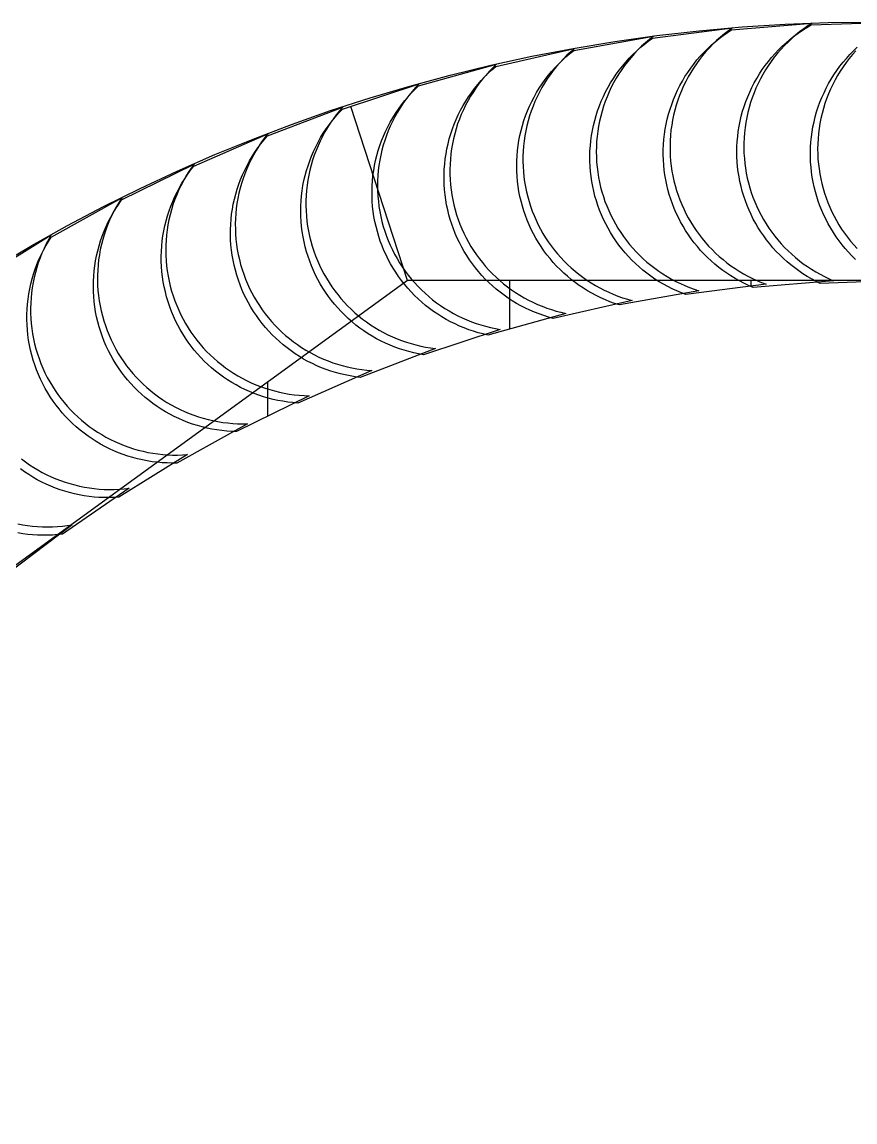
# Model space of a CAD drawing. Header units: metres. Extents: x -10.4 to 10.4, y -10.4 to 10.4.
# Drawn here: x -5.26 to -0.1, y 3.63 to 10.44 of the extents above; entities that cross this region are included whole.
import ezdxf

# ---------------------------------------------------------------- set-up
doc = ezdxf.new("R2010")
doc.units = ezdxf.units.M
for name, color, linetype in [('OBSERVED_CIRCULAR_SCAN', 3, 'Continuous'), ('SCAN_FOOTPRINTS', 5, 'Continuous'), ('TANK_BOUNDARY', 7, 'Continuous')]:
    doc.layers.add(name, color=color, linetype=linetype)

msp = doc.modelspace()

# ---------------------------------------------------------------- linework, layer by layer
at = {"layer": 'OBSERVED_CIRCULAR_SCAN'}
for p, q in [((-2.872, 8.8392), (-3.2224, 9.9177)), ((-2.872, 8.8392), (-7.5191, 5.4629)), ((2.872, 8.8392), (-2.872, 8.8392)), ((-2.2419, 8.8392), (-2.2419, 8.5395)), ((-0.7473, 8.8026), (-0.7473, 8.8392)), ((-3.7364, 8.001), (-3.7364, 8.2112))]:
    msp.add_line(p, q, dxfattribs=at)
at = {"layer": 'SCAN_FOOTPRINTS'}
for points in [[(-0.7351, 8.7973), (-0.7634, 8.8096), (-0.7912, 8.8228), (-0.8185, 8.837), (-0.8453, 8.8521), (-0.8716, 8.8681), (-0.8974, 8.885), (-0.9225, 8.9028), (-0.947, 8.9214), (-0.9709, 8.9409), (-0.9941, 8.9612), (-1.0166, 8.9822), (-1.0383, 9.004), (-1.0593, 9.0265), (-1.0795, 9.0498), (-1.0989, 9.0737), (-1.1175, 9.0983), (-1.1352, 9.1234), (-1.152, 9.1492), (-1.168, 9.1756), (-1.183, 9.2024), (-1.1971, 9.2298), (-1.2103, 9.2576), (-1.2225, 9.2859), (-1.2337, 9.3146), (-1.244, 9.3436), (-1.2532, 9.373), (-1.2615, 9.4026), (-1.2687, 9.4326), (-1.2749, 9.4627), (-1.28, 9.4931), (-1.2842, 9.5236), (-1.2872, 9.5543), (-1.2893, 9.586), (-1.2902, 9.6178), (-1.2901, 9.6495), (-1.2888, 9.6813), (-1.2863, 9.713), (-1.2828, 9.7446), (-1.2781, 9.776), (-1.2724, 9.8073), (-1.2655, 9.8383), (-1.2576, 9.8691), (-1.2485, 9.8996), (-1.2384, 9.9297), (-1.2273, 9.9595), (-1.2151, 9.9888), (-1.2018, 10.0177), (-1.1876, 10.0461), (-1.1723, 10.074), (-1.1561, 10.1014), (-1.1389, 10.1281), (-1.1208, 10.1542), (-1.1018, 10.1797), (-1.0819, 10.2045), (-1.0611, 10.2286), (-1.0395, 10.2519), (-1.0171, 10.2744), (-0.9939, 10.2961), (-0.97, 10.317), (-0.9453, 10.3371), (-0.9199, 10.3562), (-0.8939, 10.3745), (-0.8673, 10.3918), (-0.369, 10.4331), (-0.369, 10.4331), (-0.3956, 10.4158), (-0.4217, 10.3975), (-0.447, 10.3784), (-0.4717, 10.3583), (-0.4956, 10.3374), (-0.5188, 10.3157), (-0.5413, 10.2932), (-0.5629, 10.2698), (-0.5836, 10.2458), (-0.6035, 10.221), (-0.6225, 10.1955), (-0.6407, 10.1694), (-0.6578, 10.1427), (-0.674, 10.1153), (-0.6893, 10.0874), (-0.7035, 10.059), (-0.7168, 10.0301), (-0.729, 10.0008), (-0.7401, 9.971), (-0.7502, 9.9409), (-0.7593, 9.9104), (-0.7672, 9.8796), (-0.7741, 9.8486), (-0.7798, 9.8173), (-0.7845, 9.7859), (-0.788, 9.7543), (-0.7905, 9.7226), (-0.7918, 9.6908), (-0.7919, 9.659), (-0.791, 9.6273), (-0.7889, 9.5956), (-0.7859, 9.5649), (-0.7818, 9.5344), (-0.7766, 9.504), (-0.7704, 9.4739), (-0.7632, 9.4439), (-0.7549, 9.4143), (-0.7457, 9.3849), (-0.7355, 9.3559), (-0.7242, 9.3272), (-0.712, 9.2989), (-0.6988, 9.2711), (-0.6847, 9.2437), (-0.6697, 9.2168), (-0.6537, 9.1905), (-0.6369, 9.1647), (-0.6192, 9.1395), (-0.6006, 9.115), (-0.5812, 9.0911), (-0.561, 9.0678), (-0.54, 9.0453), (-0.5183, 9.0235), (-0.4958, 9.0024), (-0.4726, 8.9822), (-0.4487, 8.9627), (-0.4242, 8.9441), (-0.3991, 8.9263), (-0.3733, 8.9094), (-0.347, 8.8934), (-0.3202, 8.8783), (-0.2929, 8.8641), (-0.2651, 8.8508), (-0.2368, 8.8386), (-0.7351, 8.7973)], [(-1.5618, 8.6887), (-1.5911, 8.6982), (-1.62, 8.7088), (-1.6486, 8.7203), (-1.6767, 8.7329), (-1.7044, 8.7463), (-1.7316, 8.7607), (-1.7583, 8.7761), (-1.7845, 8.7923), (-1.8101, 8.8094), (-1.8351, 8.8274), (-1.8594, 8.8462), (-1.8831, 8.8659), (-1.9062, 8.8863), (-1.9285, 8.9076), (-1.95, 8.9295), (-1.9708, 8.9523), (-1.9908, 8.9757), (-2.01, 8.9997), (-2.0284, 9.0244), (-2.0459, 9.0498), (-2.0626, 9.0757), (-2.0783, 9.1022), (-2.0931, 9.1291), (-2.107, 9.1566), (-2.12, 9.1846), (-2.1319, 9.2129), (-2.1429, 9.2417), (-2.1529, 9.2708), (-2.162, 9.3003), (-2.1699, 9.33), (-2.1769, 9.36), (-2.1829, 9.3902), (-2.1879, 9.4216), (-2.1919, 9.4531), (-2.1947, 9.4848), (-2.1964, 9.5165), (-2.197, 9.5483), (-2.1964, 9.5801), (-2.1947, 9.6118), (-2.192, 9.6435), (-2.1881, 9.675), (-2.183, 9.7064), (-2.1769, 9.7376), (-2.1697, 9.7686), (-2.1614, 9.7993), (-2.152, 9.8296), (-2.1416, 9.8597), (-2.1301, 9.8893), (-2.1175, 9.9185), (-2.104, 9.9472), (-2.0894, 9.9755), (-2.0738, 10.0032), (-2.0573, 10.0304), (-2.0398, 10.0569), (-2.0214, 10.0828), (-2.0021, 10.1081), (-1.9819, 10.1326), (-1.9609, 10.1564), (-1.939, 10.1795), (-1.9163, 10.2018), (-1.8929, 10.2233), (-1.8687, 10.2439), (-1.8438, 10.2636), (-1.3516, 10.3517), (-1.3516, 10.3517), (-1.3765, 10.332), (-1.4007, 10.3114), (-1.4242, 10.2899), (-1.4468, 10.2676), (-1.4687, 10.2446), (-1.4897, 10.2207), (-1.5099, 10.1962), (-1.5292, 10.1709), (-1.5476, 10.145), (-1.5651, 10.1185), (-1.5817, 10.0913), (-1.5972, 10.0636), (-1.6118, 10.0354), (-1.6254, 10.0066), (-1.6379, 9.9774), (-1.6494, 9.9478), (-1.6598, 9.9178), (-1.6692, 9.8874), (-1.6775, 9.8567), (-1.6848, 9.8257), (-1.6909, 9.7946), (-1.6959, 9.7632), (-1.6998, 9.7316), (-1.7026, 9.7), (-1.7042, 9.6682), (-1.7048, 9.6364), (-1.7042, 9.6046), (-1.7025, 9.5729), (-1.6997, 9.5412), (-1.6957, 9.5097), (-1.6907, 9.4783), (-1.6847, 9.4481), (-1.6778, 9.4181), (-1.6698, 9.3884), (-1.6608, 9.3589), (-1.6508, 9.3298), (-1.6398, 9.3011), (-1.6278, 9.2727), (-1.6148, 9.2447), (-1.6009, 9.2173), (-1.5861, 9.1903), (-1.5704, 9.1638), (-1.5538, 9.1379), (-1.5362, 9.1126), (-1.5179, 9.0878), (-1.4987, 9.0638), (-1.4787, 9.0404), (-1.4579, 9.0177), (-1.4363, 8.9957), (-1.414, 8.9745), (-1.391, 8.954), (-1.3673, 8.9344), (-1.3429, 8.9155), (-1.3179, 8.8975), (-1.2923, 8.8804), (-1.2661, 8.8642), (-1.2394, 8.8488), (-1.2122, 8.8344), (-1.1845, 8.821), (-1.1564, 8.8085), (-1.1278, 8.7969), (-1.0989, 8.7864), (-1.0697, 8.7768), (-1.5618, 8.6887)], [(-1.1498, 8.7527), (-1.1786, 8.7637), (-1.2069, 8.7756), (-1.2349, 8.7885), (-1.2624, 8.8023), (-1.2895, 8.8171), (-1.316, 8.8327), (-1.3419, 8.8493), (-1.3673, 8.8668), (-1.392, 8.8851), (-1.4162, 8.9042), (-1.4396, 8.9242), (-1.4624, 8.9449), (-1.4844, 8.9664), (-1.5057, 8.9887), (-1.5262, 9.0117), (-1.5459, 9.0353), (-1.5648, 9.0597), (-1.5828, 9.0846), (-1.6, 9.1102), (-1.6163, 9.1363), (-1.6317, 9.163), (-1.6461, 9.1901), (-1.6597, 9.2178), (-1.6722, 9.2459), (-1.6838, 9.2744), (-1.6945, 9.3033), (-1.7041, 9.3326), (-1.7127, 9.3621), (-1.7203, 9.392), (-1.7269, 9.4221), (-1.7325, 9.4524), (-1.737, 9.4828), (-1.7405, 9.5144), (-1.743, 9.5461), (-1.7443, 9.5779), (-1.7445, 9.6096), (-1.7436, 9.6414), (-1.7415, 9.6731), (-1.7384, 9.7048), (-1.7341, 9.7363), (-1.7287, 9.7676), (-1.7222, 9.7987), (-1.7146, 9.8296), (-1.706, 9.8601), (-1.6962, 9.8904), (-1.6854, 9.9203), (-1.6736, 9.9498), (-1.6607, 9.9788), (-1.6468, 10.0074), (-1.6319, 10.0355), (-1.616, 10.063), (-1.5991, 10.09), (-1.5813, 10.1163), (-1.5626, 10.142), (-1.543, 10.167), (-1.5225, 10.1913), (-1.5012, 10.2149), (-1.4791, 10.2377), (-1.4561, 10.2597), (-1.4324, 10.2809), (-1.408, 10.3012), (-1.3829, 10.3207), (-1.357, 10.3393), (-0.8613, 10.404), (-0.8613, 10.404), (-0.8871, 10.3855), (-0.9122, 10.366), (-0.9366, 10.3457), (-0.9603, 10.3245), (-0.9833, 10.3025), (-1.0054, 10.2797), (-1.0267, 10.2561), (-1.0472, 10.2318), (-1.0668, 10.2068), (-1.0855, 10.1811), (-1.1033, 10.1548), (-1.1202, 10.1278), (-1.1361, 10.1003), (-1.151, 10.0722), (-1.1649, 10.0436), (-1.1778, 10.0146), (-1.1896, 9.9851), (-1.2004, 9.9552), (-1.2102, 9.9249), (-1.2189, 9.8943), (-1.2264, 9.8635), (-1.2329, 9.8324), (-1.2383, 9.801), (-1.2426, 9.7695), (-1.2458, 9.7379), (-1.2478, 9.7062), (-1.2487, 9.6744), (-1.2485, 9.6426), (-1.2472, 9.6109), (-1.2448, 9.5792), (-1.2412, 9.5476), (-1.2367, 9.5171), (-1.2311, 9.4868), (-1.2246, 9.4568), (-1.2169, 9.4269), (-1.2083, 9.3974), (-1.1987, 9.3681), (-1.1881, 9.3392), (-1.1765, 9.3107), (-1.1639, 9.2826), (-1.1503, 9.2549), (-1.1359, 9.2277), (-1.1205, 9.2011), (-1.1042, 9.1749), (-1.087, 9.1494), (-1.069, 9.1244), (-1.0501, 9.1001), (-1.0304, 9.0765), (-1.0099, 9.0535), (-0.9886, 9.0312), (-0.9666, 9.0097), (-0.9438, 8.989), (-0.9204, 8.969), (-0.8962, 8.9498), (-0.8715, 8.9315), (-0.8461, 8.9141), (-0.8202, 8.8975), (-0.7937, 8.8818), (-0.7666, 8.8671), (-0.7391, 8.8532), (-0.7112, 8.8404), (-0.6828, 8.8284), (-0.654, 8.8175), (-1.1498, 8.7527)], [(-1.9704, 8.6052), (-2.0001, 8.6134), (-2.0295, 8.6226), (-2.0585, 8.6328), (-2.0872, 8.6439), (-2.1155, 8.6561), (-2.1434, 8.6692), (-2.1708, 8.6832), (-2.1977, 8.6982), (-2.2241, 8.7141), (-2.2499, 8.7309), (-2.2751, 8.7486), (-2.2997, 8.7671), (-2.3237, 8.7864), (-2.347, 8.8066), (-2.3695, 8.8275), (-2.3914, 8.8492), (-2.4125, 8.8716), (-2.4328, 8.8948), (-2.4523, 8.9186), (-2.471, 8.9431), (-2.4889, 8.9682), (-2.5058, 8.9939), (-2.5219, 9.0201), (-2.5371, 9.0469), (-2.5513, 9.0742), (-2.5646, 9.102), (-2.577, 9.1302), (-2.5883, 9.1588), (-2.5987, 9.1878), (-2.6081, 9.2171), (-2.6165, 9.2467), (-2.6239, 9.2766), (-2.6304, 9.3078), (-2.6358, 9.3391), (-2.6401, 9.3706), (-2.6433, 9.4022), (-2.6454, 9.4339), (-2.6464, 9.4657), (-2.6462, 9.4975), (-2.6449, 9.5292), (-2.6425, 9.5609), (-2.639, 9.5925), (-2.6343, 9.624), (-2.6286, 9.6552), (-2.6218, 9.6863), (-2.6138, 9.717), (-2.6048, 9.7475), (-2.5947, 9.7777), (-2.5836, 9.8074), (-2.5714, 9.8368), (-2.5581, 9.8657), (-2.5439, 9.8941), (-2.5287, 9.922), (-2.5125, 9.9494), (-2.4953, 9.9761), (-2.4772, 10.0022), (-2.4582, 10.0277), (-2.4383, 10.0525), (-2.4176, 10.0766), (-2.396, 10.0999), (-2.3736, 10.1225), (-2.3504, 10.1442), (-2.3264, 10.1651), (-1.839, 10.2764), (-1.839, 10.2764), (-1.8629, 10.2555), (-1.8861, 10.2337), (-1.9085, 10.2112), (-1.9301, 10.1878), (-1.9509, 10.1638), (-1.9707, 10.139), (-1.9898, 10.1135), (-2.0078, 10.0874), (-2.025, 10.0606), (-2.0412, 10.0333), (-2.0564, 10.0054), (-2.0707, 9.9769), (-2.0839, 9.948), (-2.0961, 9.9187), (-2.1072, 9.8889), (-2.1173, 9.8588), (-2.1264, 9.8283), (-2.1343, 9.7975), (-2.1411, 9.7665), (-2.1469, 9.7352), (-2.1515, 9.7038), (-2.1551, 9.6722), (-2.1575, 9.6405), (-2.1587, 9.6087), (-2.1589, 9.5769), (-2.158, 9.5452), (-2.1559, 9.5135), (-2.1527, 9.4818), (-2.1484, 9.4503), (-2.1429, 9.419), (-2.1364, 9.3879), (-2.129, 9.358), (-2.1207, 9.3284), (-2.1113, 9.2991), (-2.1009, 9.2701), (-2.0895, 9.2414), (-2.0772, 9.2132), (-2.0639, 9.1855), (-2.0496, 9.1582), (-2.0344, 9.1314), (-2.0184, 9.1051), (-2.0014, 9.0794), (-1.9835, 9.0543), (-1.9649, 9.0298), (-1.9453, 9.006), (-1.925, 8.9829), (-1.9039, 8.9605), (-1.8821, 8.9388), (-1.8595, 8.9178), (-1.8362, 8.8977), (-1.8123, 8.8783), (-1.7877, 8.8598), (-1.7624, 8.8422), (-1.7366, 8.8254), (-1.7102, 8.8095), (-1.6833, 8.7945), (-1.6559, 8.7804), (-1.6281, 8.7673), (-1.5998, 8.7552), (-1.5711, 8.744), (-1.542, 8.7338), (-1.5126, 8.7247), (-1.4829, 8.7165), (-1.9704, 8.6052)], [(-2.3746, 8.5026), (-2.4046, 8.5093), (-2.4344, 8.5171), (-2.4639, 8.5259), (-2.4931, 8.5357), (-2.522, 8.5465), (-2.5504, 8.5583), (-2.5784, 8.571), (-2.606, 8.5847), (-2.6331, 8.5994), (-2.6597, 8.6149), (-2.6857, 8.6314), (-2.7112, 8.6487), (-2.736, 8.6669), (-2.7602, 8.6859), (-2.7838, 8.7057), (-2.8066, 8.7264), (-2.8288, 8.7478), (-2.8501, 8.77), (-2.8708, 8.7928), (-2.8906, 8.8164), (-2.9096, 8.8406), (-2.9278, 8.8655), (-2.9451, 8.891), (-2.9615, 8.917), (-2.977, 8.9436), (-2.9916, 8.9707), (-3.0053, 8.9983), (-3.018, 9.0264), (-3.0297, 9.0548), (-3.0405, 9.0837), (-3.0503, 9.1129), (-3.059, 9.1424), (-3.067, 9.1732), (-3.0739, 9.2042), (-3.0797, 9.2354), (-3.0844, 9.2669), (-3.088, 9.2985), (-3.0904, 9.3301), (-3.0918, 9.3619), (-3.092, 9.3937), (-3.0911, 9.4255), (-3.089, 9.4572), (-3.0859, 9.4888), (-3.0816, 9.5203), (-3.0763, 9.5516), (-3.0698, 9.5828), (-3.0622, 9.6136), (-3.0536, 9.6442), (-3.0438, 9.6745), (-3.033, 9.7044), (-3.0212, 9.7339), (-3.0083, 9.7629), (-2.9944, 9.7915), (-2.9795, 9.8196), (-2.9636, 9.8471), (-2.9468, 9.8741), (-2.929, 9.9004), (-2.9103, 9.9261), (-2.8907, 9.9512), (-2.8703, 9.9755), (-2.8489, 9.9991), (-2.8268, 10.0219), (-2.8039, 10.0439), (-2.3222, 10.1781), (-2.3222, 10.1781), (-2.3451, 10.156), (-2.3673, 10.1332), (-2.3886, 10.1096), (-2.4091, 10.0853), (-2.4287, 10.0603), (-2.4474, 10.0346), (-2.4651, 10.0083), (-2.482, 9.9813), (-2.4979, 9.9538), (-2.5128, 9.9257), (-2.5266, 9.8971), (-2.5395, 9.868), (-2.5514, 9.8385), (-2.5622, 9.8086), (-2.5719, 9.7784), (-2.5805, 9.7478), (-2.5881, 9.7169), (-2.5946, 9.6858), (-2.6, 9.6545), (-2.6042, 9.623), (-2.6074, 9.5913), (-2.6094, 9.5596), (-2.6103, 9.5278), (-2.6101, 9.4961), (-2.6088, 9.4643), (-2.6063, 9.4326), (-2.6027, 9.401), (-2.598, 9.3696), (-2.5923, 9.3383), (-2.5854, 9.3073), (-2.5774, 9.2765), (-2.5686, 9.247), (-2.5588, 9.2178), (-2.5481, 9.189), (-2.5363, 9.1605), (-2.5236, 9.1325), (-2.5099, 9.1049), (-2.4953, 9.0778), (-2.4798, 9.0512), (-2.4634, 9.0251), (-2.4461, 8.9996), (-2.4279, 8.9748), (-2.4089, 8.9505), (-2.3891, 8.927), (-2.3685, 8.9041), (-2.3471, 8.882), (-2.325, 8.8605), (-2.3021, 8.8399), (-2.2786, 8.8201), (-2.2544, 8.801), (-2.2295, 8.7828), (-2.2041, 8.7655), (-2.178, 8.7491), (-2.1514, 8.7335), (-2.1244, 8.7189), (-2.0968, 8.7052), (-2.0687, 8.6924), (-2.0403, 8.6807), (-2.0114, 8.6699), (-1.9823, 8.6601), (-1.9527, 8.6513), (-1.923, 8.6435), (-1.8929, 8.6367), (-2.3746, 8.5026)], [(-2.7735, 8.3809), (-2.8038, 8.3863), (-2.8339, 8.3927), (-2.8638, 8.4), (-2.8934, 8.4085), (-2.9227, 8.4179), (-2.9517, 8.4283), (-2.9803, 8.4397), (-3.0085, 8.4521), (-3.0363, 8.4654), (-3.0636, 8.4797), (-3.0903, 8.4949), (-3.1166, 8.511), (-3.1423, 8.528), (-3.1673, 8.5459), (-3.1918, 8.5646), (-3.2156, 8.5841), (-3.2387, 8.6045), (-3.2611, 8.6256), (-3.2828, 8.6474), (-3.3037, 8.67), (-3.3238, 8.6934), (-3.3432, 8.7173), (-3.3616, 8.742), (-3.3793, 8.7672), (-3.396, 8.793), (-3.4119, 8.8194), (-3.4269, 8.8463), (-3.4409, 8.8738), (-3.454, 8.9016), (-3.4661, 8.9299), (-3.4772, 8.9587), (-3.4874, 8.9877), (-3.4968, 9.0181), (-3.5051, 9.0487), (-3.5124, 9.0797), (-3.5186, 9.1109), (-3.5236, 9.1423), (-3.5276, 9.1738), (-3.5304, 9.2055), (-3.5321, 9.2372), (-3.5327, 9.269), (-3.5322, 9.3008), (-3.5306, 9.3325), (-3.5278, 9.3642), (-3.5239, 9.3957), (-3.5189, 9.4271), (-3.5128, 9.4583), (-3.5056, 9.4893), (-3.4973, 9.5199), (-3.4879, 9.5503), (-3.4775, 9.5803), (-3.466, 9.61), (-3.4535, 9.6392), (-3.4399, 9.6679), (-3.4254, 9.6962), (-3.4098, 9.7239), (-3.3933, 9.7511), (-3.3758, 9.7776), (-3.3574, 9.8036), (-3.3381, 9.8288), (-3.318, 9.8534), (-3.2969, 9.8772), (-3.2751, 9.9003), (-2.8003, 10.057), (-2.8003, 10.057), (-2.8221, 10.034), (-2.8432, 10.0101), (-2.8633, 9.9856), (-2.8826, 9.9603), (-2.901, 9.9344), (-2.9185, 9.9078), (-2.935, 9.8807), (-2.9506, 9.8529), (-2.9651, 9.8247), (-2.9787, 9.7959), (-2.9912, 9.7667), (-3.0027, 9.7371), (-3.0131, 9.7071), (-3.0225, 9.6767), (-3.0308, 9.646), (-3.038, 9.615), (-3.0441, 9.5839), (-3.0491, 9.5525), (-3.053, 9.5209), (-3.0558, 9.4893), (-3.0574, 9.4575), (-3.0579, 9.4257), (-3.0574, 9.3939), (-3.0556, 9.3622), (-3.0528, 9.3305), (-3.0489, 9.299), (-3.0438, 9.2676), (-3.0376, 9.2364), (-3.0304, 9.2055), (-3.022, 9.1748), (-3.0126, 9.1445), (-3.0024, 9.1154), (-2.9913, 9.0867), (-2.9792, 9.0584), (-2.9661, 9.0305), (-2.9521, 9.0031), (-2.9371, 8.9762), (-2.9212, 8.9498), (-2.9045, 8.924), (-2.8868, 8.8987), (-2.8684, 8.8741), (-2.849, 8.8501), (-2.8289, 8.8268), (-2.808, 8.8042), (-2.7863, 8.7823), (-2.7639, 8.7612), (-2.7408, 8.7409), (-2.717, 8.7213), (-2.6925, 8.7026), (-2.6675, 8.6847), (-2.6418, 8.6678), (-2.6155, 8.6516), (-2.5888, 8.6364), (-2.5615, 8.6222), (-2.5337, 8.6088), (-2.5055, 8.5965), (-2.4769, 8.5851), (-2.4479, 8.5746), (-2.4186, 8.5652), (-2.389, 8.5568), (-2.3591, 8.5494), (-2.329, 8.543), (-2.2987, 8.5377), (-2.7735, 8.3809)], [(-3.1661, 8.2406), (-3.1967, 8.2445), (-3.2271, 8.2495), (-3.2573, 8.2554), (-3.2873, 8.2624), (-3.317, 8.2705), (-3.3464, 8.2795), (-3.3756, 8.2895), (-3.4043, 8.3006), (-3.4327, 8.3126), (-3.4606, 8.3256), (-3.4881, 8.3395), (-3.515, 8.3543), (-3.5415, 8.3701), (-3.5674, 8.3868), (-3.5927, 8.4043), (-3.6174, 8.4227), (-3.6414, 8.4419), (-3.6648, 8.4619), (-3.6875, 8.4828), (-3.7095, 8.5044), (-3.7307, 8.5267), (-3.7511, 8.5497), (-3.7707, 8.5735), (-3.7895, 8.5978), (-3.8075, 8.6228), (-3.8246, 8.6485), (-3.8408, 8.6746), (-3.8561, 8.7014), (-3.8705, 8.7286), (-3.8839, 8.7563), (-3.8964, 8.7844), (-3.9079, 8.813), (-3.9188, 8.8429), (-3.9286, 8.8731), (-3.9373, 8.9037), (-3.9449, 8.9345), (-3.9515, 8.9657), (-3.9569, 8.997), (-3.9612, 9.0285), (-3.9644, 9.0601), (-3.9665, 9.0918), (-3.9675, 9.1236), (-3.9673, 9.1554), (-3.9661, 9.1871), (-3.9637, 9.2188), (-3.9602, 9.2504), (-3.9555, 9.2819), (-3.9498, 9.3131), (-3.943, 9.3442), (-3.935, 9.3749), (-3.926, 9.4054), (-3.916, 9.4356), (-3.9048, 9.4653), (-3.8926, 9.4947), (-3.8794, 9.5236), (-3.8652, 9.552), (-3.85, 9.58), (-3.8338, 9.6073), (-3.8167, 9.6341), (-3.7986, 9.6602), (-3.7796, 9.6857), (-3.7597, 9.7105), (-3.7389, 9.7346), (-3.2721, 9.9136), (-3.2721, 9.9136), (-3.2928, 9.8895), (-3.3127, 9.8647), (-3.3317, 9.8392), (-3.3498, 9.8131), (-3.3669, 9.7863), (-3.3831, 9.759), (-3.3984, 9.731), (-3.4126, 9.7026), (-3.4258, 9.6737), (-3.438, 9.6443), (-3.4491, 9.6146), (-3.4592, 9.5844), (-3.4682, 9.5539), (-3.4761, 9.5232), (-3.4829, 9.4921), (-3.4887, 9.4609), (-3.4933, 9.4294), (-3.4968, 9.3978), (-3.4992, 9.3661), (-3.5005, 9.3344), (-3.5006, 9.3026), (-3.4997, 9.2708), (-3.4976, 9.2391), (-3.4944, 9.2075), (-3.49, 9.176), (-3.4846, 9.1447), (-3.4781, 9.1135), (-3.4704, 9.0827), (-3.4617, 9.0521), (-3.4519, 9.0219), (-3.4411, 8.992), (-3.4295, 8.9634), (-3.4171, 8.9353), (-3.4036, 8.9076), (-3.3892, 8.8804), (-3.3739, 8.8536), (-3.3577, 8.8275), (-3.3406, 8.8018), (-3.3227, 8.7768), (-3.3039, 8.7525), (-3.2842, 8.7287), (-3.2638, 8.7057), (-3.2426, 8.6834), (-3.2206, 8.6618), (-3.198, 8.6409), (-3.1746, 8.6209), (-3.1505, 8.6017), (-3.1258, 8.5833), (-3.1005, 8.5658), (-3.0746, 8.5491), (-3.0482, 8.5333), (-3.0212, 8.5185), (-2.9937, 8.5046), (-2.9658, 8.4916), (-2.9374, 8.4796), (-2.9087, 8.4685), (-2.8796, 8.4585), (-2.8501, 8.4495), (-2.8204, 8.4414), (-2.7904, 8.4344), (-2.7602, 8.4285), (-2.7298, 8.4235), (-2.6993, 8.4196), (-3.1661, 8.2406)], [(-3.5518, 8.0819), (-3.5825, 8.0844), (-3.6131, 8.0879), (-3.6435, 8.0924), (-3.6738, 8.098), (-3.7039, 8.1046), (-3.7337, 8.1122), (-3.7633, 8.1209), (-3.7925, 8.1305), (-3.8214, 8.1412), (-3.8499, 8.1528), (-3.878, 8.1654), (-3.9056, 8.179), (-3.9328, 8.1935), (-3.9595, 8.2089), (-3.9856, 8.2252), (-4.0111, 8.2425), (-4.036, 8.2605), (-4.0603, 8.2794), (-4.084, 8.2992), (-4.1069, 8.3197), (-4.1292, 8.341), (-4.1507, 8.363), (-4.1714, 8.3858), (-4.1913, 8.4093), (-4.2105, 8.4334), (-4.2287, 8.4582), (-4.2462, 8.4836), (-4.2627, 8.5096), (-4.2784, 8.5361), (-4.2931, 8.5631), (-4.3069, 8.5906), (-4.3197, 8.6186), (-4.332, 8.648), (-4.3432, 8.6777), (-4.3534, 8.7078), (-4.3624, 8.7383), (-4.3704, 8.769), (-4.3773, 8.8001), (-4.3832, 8.8313), (-4.3879, 8.8628), (-4.3914, 8.8943), (-4.3939, 8.926), (-4.3953, 8.9578), (-4.3955, 8.9896), (-4.3946, 9.0213), (-4.3926, 9.0531), (-4.3895, 9.0847), (-4.3852, 9.1162), (-4.3798, 9.1475), (-4.3734, 9.1787), (-4.3658, 9.2095), (-4.3572, 9.2401), (-4.3475, 9.2704), (-4.3367, 9.3003), (-4.3249, 9.3298), (-4.312, 9.3589), (-4.2981, 9.3874), (-4.2832, 9.4155), (-4.2674, 9.4431), (-4.2505, 9.47), (-4.2328, 9.4964), (-4.2141, 9.5221), (-4.1945, 9.5471), (-3.7366, 9.748), (-3.7366, 9.748), (-3.7562, 9.723), (-3.7749, 9.6972), (-3.7926, 9.6709), (-3.8095, 9.6439), (-3.8253, 9.6164), (-3.8402, 9.5883), (-3.8541, 9.5597), (-3.867, 9.5306), (-3.8788, 9.5011), (-3.8896, 9.4712), (-3.8993, 9.441), (-3.9079, 9.4104), (-3.9155, 9.3795), (-3.922, 9.3484), (-3.9273, 9.317), (-3.9316, 9.2855), (-3.9347, 9.2539), (-3.9367, 9.2222), (-3.9376, 9.1904), (-3.9374, 9.1586), (-3.936, 9.1269), (-3.9336, 9.0952), (-3.93, 9.0636), (-3.9253, 9.0322), (-3.9195, 9.0009), (-3.9126, 8.9699), (-3.9046, 8.9391), (-3.8955, 8.9087), (-3.8853, 8.8785), (-3.8741, 8.8488), (-3.8619, 8.8195), (-3.849, 8.7915), (-3.8352, 8.764), (-3.8205, 8.7369), (-3.8048, 8.7104), (-3.7883, 8.6844), (-3.7709, 8.659), (-3.7526, 8.6343), (-3.7334, 8.6101), (-3.7135, 8.5867), (-3.6928, 8.5639), (-3.6713, 8.5418), (-3.6491, 8.5205), (-3.6261, 8.5), (-3.6025, 8.4803), (-3.5782, 8.4614), (-3.5532, 8.4433), (-3.5277, 8.4261), (-3.5016, 8.4098), (-3.4749, 8.3944), (-3.4478, 8.3799), (-3.4201, 8.3663), (-3.392, 8.3537), (-3.3635, 8.3421), (-3.3346, 8.3314), (-3.3054, 8.3217), (-3.2758, 8.3131), (-3.246, 8.3054), (-3.2159, 8.2988), (-3.1856, 8.2932), (-3.1552, 8.2887), (-3.1246, 8.2852), (-3.0939, 8.2828), (-3.5518, 8.0819)], [(-3.9295, 7.9052), (-3.9603, 7.9062), (-3.991, 7.9082), (-4.0216, 7.9113), (-4.0521, 7.9155), (-4.0825, 7.9206), (-4.1126, 7.9269), (-4.1426, 7.9341), (-4.1722, 7.9424), (-4.2016, 7.9517), (-4.2306, 7.9619), (-4.2593, 7.9732), (-4.2875, 7.9854), (-4.3153, 7.9986), (-4.3427, 8.0128), (-4.3696, 8.0279), (-4.3959, 8.0438), (-4.4216, 8.0607), (-4.4468, 8.0784), (-4.4714, 8.097), (-4.4952, 8.1165), (-4.5185, 8.1367), (-4.541, 8.1577), (-4.5628, 8.1795), (-4.5838, 8.202), (-4.604, 8.2252), (-4.6235, 8.2491), (-4.6421, 8.2736), (-4.6598, 8.2988), (-4.6767, 8.3245), (-4.6927, 8.3508), (-4.7078, 8.3777), (-4.7219, 8.405), (-4.7356, 8.4337), (-4.7482, 8.4629), (-4.7597, 8.4925), (-4.7702, 8.5225), (-4.7797, 8.5529), (-4.788, 8.5835), (-4.7953, 8.6145), (-4.8015, 8.6457), (-4.8066, 8.677), (-4.8105, 8.7086), (-4.8134, 8.7402), (-4.8151, 8.772), (-4.8157, 8.8037), (-4.8152, 8.8355), (-4.8136, 8.8673), (-4.8108, 8.8989), (-4.8069, 8.9305), (-4.802, 8.9619), (-4.7959, 8.9931), (-4.7887, 9.024), (-4.7804, 9.0547), (-4.771, 9.0851), (-4.7606, 9.1151), (-4.7491, 9.1448), (-4.7366, 9.174), (-4.7231, 9.2028), (-4.7085, 9.231), (-4.693, 9.2588), (-4.6765, 9.2859), (-4.659, 9.3125), (-4.6407, 9.3384), (-4.1928, 9.5607), (-4.1928, 9.5607), (-4.2112, 9.5347), (-4.2286, 9.5082), (-4.2451, 9.481), (-4.2607, 9.4533), (-4.2752, 9.425), (-4.2887, 9.3962), (-4.3013, 9.367), (-4.3127, 9.3374), (-4.3232, 9.3074), (-4.3325, 9.277), (-4.3408, 9.2463), (-4.348, 9.2153), (-4.3541, 9.1841), (-4.3591, 9.1527), (-4.3629, 9.1212), (-4.3657, 9.0895), (-4.3673, 9.0578), (-4.3678, 9.026), (-4.3672, 8.9942), (-4.3655, 8.9625), (-4.3627, 8.9308), (-4.3587, 8.8993), (-4.3536, 8.8679), (-4.3474, 8.8367), (-4.3402, 8.8058), (-4.3318, 8.7751), (-4.3223, 8.7448), (-4.3118, 8.7148), (-4.3003, 8.6852), (-4.2877, 8.656), (-4.274, 8.6273), (-4.2599, 8.5999), (-4.2448, 8.5731), (-4.2288, 8.5468), (-4.2119, 8.521), (-4.1942, 8.4958), (-4.1756, 8.4713), (-4.1561, 8.4474), (-4.1359, 8.4242), (-4.1149, 8.4017), (-4.0931, 8.3799), (-4.0706, 8.3589), (-4.0474, 8.3387), (-4.0235, 8.3193), (-3.9989, 8.3007), (-3.9737, 8.283), (-3.948, 8.2661), (-3.9217, 8.2501), (-3.8948, 8.235), (-3.8675, 8.2209), (-3.8396, 8.2077), (-3.8114, 8.1955), (-3.7827, 8.1842), (-3.7537, 8.1739), (-3.7243, 8.1646), (-3.6947, 8.1564), (-3.6647, 8.1491), (-3.6346, 8.1429), (-3.6042, 8.1377), (-3.5737, 8.1336), (-3.5431, 8.1305), (-3.5124, 8.1284), (-3.4816, 8.1274), (-3.9295, 7.9052)], [(-4.2984, 7.7108), (-4.3292, 7.7103), (-4.36, 7.7109), (-4.3907, 7.7126), (-4.4214, 7.7153), (-4.452, 7.719), (-4.4824, 7.7238), (-4.5126, 7.7296), (-4.5426, 7.7365), (-4.5724, 7.7444), (-4.6019, 7.7533), (-4.6311, 7.7632), (-4.6599, 7.7741), (-4.6883, 7.7859), (-4.7163, 7.7988), (-4.7438, 7.8125), (-4.7708, 7.8273), (-4.7974, 7.8429), (-4.8233, 7.8594), (-4.8487, 7.8768), (-4.8735, 7.8951), (-4.8977, 7.9142), (-4.9212, 7.9342), (-4.9439, 7.9549), (-4.966, 7.9764), (-4.9873, 7.9986), (-5.0079, 8.0215), (-5.0276, 8.0451), (-5.0465, 8.0694), (-5.0646, 8.0944), (-5.0818, 8.1199), (-5.0982, 8.146), (-5.1136, 8.1726), (-5.1286, 8.2007), (-5.1425, 8.2292), (-5.1555, 8.2583), (-5.1674, 8.2877), (-5.1782, 8.3176), (-5.1881, 8.3478), (-5.1968, 8.3784), (-5.2044, 8.4093), (-5.211, 8.4404), (-5.2164, 8.4717), (-5.2208, 8.5032), (-5.224, 8.5348), (-5.2261, 8.5665), (-5.2271, 8.5983), (-5.227, 8.6301), (-5.2257, 8.6618), (-5.2233, 8.6935), (-5.2198, 8.7251), (-5.2152, 8.7566), (-5.2095, 8.7878), (-5.2027, 8.8189), (-5.1948, 8.8497), (-5.1858, 8.8802), (-5.1757, 8.9103), (-5.1646, 8.9401), (-5.1524, 8.9694), (-5.1392, 8.9984), (-5.125, 9.0268), (-5.1098, 9.0547), (-5.0936, 9.0821), (-5.0765, 9.1088), (-4.6396, 9.352), (-4.6396, 9.352), (-4.6567, 9.3252), (-4.6729, 9.2979), (-4.6881, 9.2699), (-4.7023, 9.2415), (-4.7155, 9.2126), (-4.7277, 9.1832), (-4.7388, 9.1535), (-4.7489, 9.1233), (-4.7579, 9.0928), (-4.7658, 9.062), (-4.7726, 9.031), (-4.7783, 8.9997), (-4.7829, 8.9683), (-4.7864, 8.9367), (-4.7888, 8.905), (-4.7901, 8.8732), (-4.7902, 8.8414), (-4.7892, 8.8097), (-4.7871, 8.7779), (-4.7839, 8.7463), (-4.7795, 8.7148), (-4.7741, 8.6835), (-4.7675, 8.6524), (-4.7599, 8.6216), (-4.7512, 8.591), (-4.7414, 8.5608), (-4.7305, 8.5309), (-4.7186, 8.5014), (-4.7056, 8.4724), (-4.6917, 8.4438), (-4.6767, 8.4158), (-4.6613, 8.3891), (-4.6449, 8.363), (-4.6277, 8.3375), (-4.6096, 8.3126), (-4.5907, 8.2883), (-4.571, 8.2647), (-4.5504, 8.2417), (-4.5291, 8.2195), (-4.507, 8.198), (-4.4843, 8.1773), (-4.4608, 8.1574), (-4.4366, 8.1383), (-4.4118, 8.12), (-4.3864, 8.1026), (-4.3605, 8.0861), (-4.3339, 8.0704), (-4.3069, 8.0557), (-4.2794, 8.0419), (-4.2514, 8.0291), (-4.223, 8.0172), (-4.1942, 8.0063), (-4.165, 7.9964), (-4.1355, 7.9875), (-4.1058, 7.9796), (-4.0757, 7.9728), (-4.0455, 7.9669), (-4.0151, 7.9622), (-3.9845, 7.9584), (-3.9538, 7.9557), (-3.9231, 7.9541), (-3.8923, 7.9535), (-3.8615, 7.9539), (-4.2984, 7.7108)]]:
    msp.add_lwpolyline(points, close=True, dxfattribs=at)
for points in [[(0.1808, 8.8399), (-0.3189, 8.8222), (-0.3189, 8.8222), (-0.3465, 8.8358), (-0.3736, 8.8503), (-0.4003, 8.8658), (-0.4264, 8.8821), (-0.4519, 8.8994), (-0.4768, 8.9175), (-0.501, 8.9364), (-0.5247, 8.9562), (-0.5476, 8.9768), (-0.5698, 8.9981), (-0.5912, 9.0202), (-0.6119, 9.043), (-0.6318, 9.0665), (-0.6509, 9.0907), (-0.6692, 9.1155), (-0.6865, 9.1409), (-0.7031, 9.1669), (-0.7187, 9.1934), (-0.7334, 9.2205), (-0.7471, 9.248), (-0.7599, 9.276), (-0.7718, 9.3045), (-0.7826, 9.3333), (-0.7925, 9.3624), (-0.8014, 9.3919), (-0.8092, 9.4217), (-0.816, 9.4517), (-0.8218, 9.482), (-0.8266, 9.5124), (-0.8303, 9.543), (-0.833, 9.5736), (-0.8346, 9.6044), (-0.8352, 9.6362), (-0.8346, 9.668), (-0.8329, 9.6997), (-0.8301, 9.7314), (-0.8262, 9.7629), (-0.8212, 9.7943), (-0.815, 9.8255), (-0.8078, 9.8564), (-0.7995, 9.8871), (-0.7901, 9.9175), (-0.7796, 9.9475), (-0.7681, 9.9771), (-0.7556, 10.0063), (-0.742, 10.0351), (-0.7274, 10.0633), (-0.7118, 10.091), (-0.6953, 10.1182), (-0.6778, 10.1447), (-0.6594, 10.1706), (-0.6401, 10.1958), (-0.6199, 10.2204), (-0.5988, 10.2442), (-0.5769, 10.2673), (-0.5542, 10.2895), (-0.5308, 10.311), (-0.5066, 10.3316), (-0.4817, 10.3513), (-0.4561, 10.3702), (-0.4299, 10.3881), (-0.403, 10.4051), (-0.3756, 10.4212), (0.1241, 10.4389)], [(-0.1011, 8.971), (-0.123, 8.9926), (-0.1442, 9.015), (-0.1646, 9.038), (-0.1842, 9.0618), (-0.203, 9.0862), (-0.2209, 9.1113), (-0.2379, 9.1369), (-0.2541, 9.1631), (-0.2694, 9.1898), (-0.2837, 9.2171), (-0.2971, 9.2448), (-0.3095, 9.273), (-0.321, 9.3016), (-0.3315, 9.3305), (-0.341, 9.3598), (-0.3495, 9.3894), (-0.3569, 9.4193), (-0.3634, 9.4494), (-0.3688, 9.4797), (-0.3731, 9.5102), (-0.3765, 9.5408), (-0.3787, 9.5715), (-0.3799, 9.6023), (-0.3801, 9.6331), (-0.3792, 9.6649), (-0.3771, 9.6966), (-0.3739, 9.7282), (-0.3696, 9.7597), (-0.3642, 9.791), (-0.3577, 9.8221), (-0.3501, 9.853), (-0.3415, 9.8836), (-0.3317, 9.9138), (-0.3209, 9.9437), (-0.309, 9.9732), (-0.2961, 10.0023), (-0.2822, 10.0308), (-0.2673, 10.0589), (-0.2514, 10.0864), (-0.2345, 10.1134), (-0.2167, 10.1397), (-0.198, 10.1654), (-0.1783, 10.1904), (-0.1579, 10.2147), (-0.1365, 10.2383), (-0.1144, 10.261), (-0.0914, 10.283)], [(-0.0991, 10.2619), (-0.1202, 10.2381), (-0.1404, 10.2136), (-0.1597, 10.1883), (-0.1781, 10.1624), (-0.1956, 10.1359), (-0.2121, 10.1087), (-0.2277, 10.081), (-0.2423, 10.0528), (-0.2559, 10.024), (-0.2684, 9.9948), (-0.28, 9.9652), (-0.2904, 9.9352), (-0.2998, 9.9048), (-0.3081, 9.8741), (-0.3154, 9.8432), (-0.3215, 9.812), (-0.3265, 9.7806), (-0.3304, 9.7491), (-0.3332, 9.7174), (-0.3349, 9.6857), (-0.3355, 9.6539), (-0.3349, 9.6221), (-0.3333, 9.5914), (-0.3306, 9.5607), (-0.3269, 9.5301), (-0.3221, 9.4997), (-0.3164, 9.4694), (-0.3095, 9.4394), (-0.3017, 9.4096), (-0.2928, 9.3802), (-0.2829, 9.351), (-0.2721, 9.3222), (-0.2602, 9.2937), (-0.2474, 9.2657), (-0.2337, 9.2382), (-0.219, 9.2111), (-0.2034, 9.1846), (-0.1869, 9.1586), (-0.1695, 9.1332), (-0.1512, 9.1084), (-0.1321, 9.0842), (-0.1122, 9.0607), (-0.0916, 9.0379)], [(-5.501, 8.8589), (-5.0761, 9.1225), (-5.0761, 9.1225), (-5.0919, 9.0949), (-5.1068, 9.0668), (-5.1207, 9.0382), (-5.1335, 9.0091), (-5.1453, 8.9796), (-5.1561, 8.9497), (-5.1658, 8.9195), (-5.1744, 8.8889), (-5.182, 8.858), (-5.1884, 8.8269), (-5.1938, 8.7955), (-5.198, 8.764), (-5.2011, 8.7324), (-5.2031, 8.7007), (-5.204, 8.6689), (-5.2038, 8.6371), (-5.2024, 8.6053), (-5.1999, 8.5737), (-5.1963, 8.5421), (-5.1916, 8.5106), (-5.1858, 8.4794), (-5.1788, 8.4484), (-5.1708, 8.4176), (-5.1617, 8.3872), (-5.1516, 8.357), (-5.1403, 8.3273), (-5.1281, 8.298), (-5.1148, 8.2691), (-5.1005, 8.2407), (-5.0852, 8.2129), (-5.0689, 8.1856), (-5.0522, 8.1597), (-5.0347, 8.1344), (-5.0163, 8.1097), (-4.997, 8.0856), (-4.977, 8.0623), (-4.9562, 8.0396), (-4.9345, 8.0176), (-4.9122, 7.9964), (-4.8892, 7.976), (-4.8654, 7.9564), (-4.841, 7.9376), (-4.816, 7.9197), (-4.7904, 7.9026), (-4.7642, 7.8864), (-4.7375, 7.8711), (-4.7102, 7.8567), (-4.6825, 7.8433), (-4.6544, 7.8309), (-4.6258, 7.8194), (-4.5969, 7.8088), (-4.5676, 7.7993), (-4.538, 7.7908), (-4.5081, 7.7833), (-4.478, 7.7768), (-4.4477, 7.7714), (-4.4172, 7.767), (-4.3866, 7.7637), (-4.3559, 7.7614), (-4.3251, 7.7601), (-4.2943, 7.7599), (-4.2636, 7.7608), (-4.2328, 7.7627), (-4.6577, 7.4992), (-4.6577, 7.4992), (-4.6885, 7.4973), (-4.7193, 7.4964), (-4.7501, 7.4966), (-4.7808, 7.4979), (-4.8115, 7.5002), (-4.8421, 7.5035), (-4.8726, 7.5079), (-4.9029, 7.5133), (-4.933, 7.5198), (-4.9629, 7.5273), (-4.9925, 7.5358), (-5.0218, 7.5453), (-5.0507, 7.5558), (-5.0793, 7.5673), (-5.1074, 7.5798), (-5.1352, 7.5932), (-5.1624, 7.6076), (-5.1891, 7.6229), (-5.2153, 7.6391), (-5.2409, 7.6562), (-5.266, 7.6741)], [(-5.2604, 7.7362), (-5.2357, 7.7178), (-5.2105, 7.7002), (-5.1846, 7.6834), (-5.1582, 7.6676), (-5.1313, 7.6526), (-5.1039, 7.6386), (-5.076, 7.6255), (-5.0477, 7.6134), (-5.019, 7.6023), (-4.9899, 7.5922), (-4.9605, 7.583), (-4.9308, 7.5749), (-4.9008, 7.5678), (-4.8706, 7.5617), (-4.8403, 7.5567), (-4.8097, 7.5527), (-4.7791, 7.5497), (-4.7483, 7.5478), (-4.7176, 7.547), (-4.6868, 7.5472), (-4.656, 7.5485), (-4.6253, 7.5508), (-4.5947, 7.5541), (-5.0067, 7.2709), (-5.0067, 7.2709), (-5.0373, 7.2675), (-5.068, 7.2652), (-5.0988, 7.2639), (-5.1296, 7.2637), (-5.1604, 7.2646), (-5.1911, 7.2665), (-5.2217, 7.2694), (-5.2523, 7.2734), (-5.2826, 7.2785)], [(-5.283, 7.3336), (-5.2527, 7.3279), (-5.2223, 7.3233), (-5.1917, 7.3197), (-5.161, 7.3171), (-5.1303, 7.3156), (-5.0995, 7.3152), (-5.0687, 7.3158), (-5.038, 7.3175), (-5.0073, 7.3202), (-4.9767, 7.3239), (-4.9463, 7.3287), (-5.3445, 7.0263)]]:
    msp.add_lwpolyline(points, dxfattribs=at)
at = {"layer": 'TANK_BOUNDARY'}
msp.add_circle((0, 0), 10.4396, dxfattribs=at)

doc.saveas('drawing.dxf')
